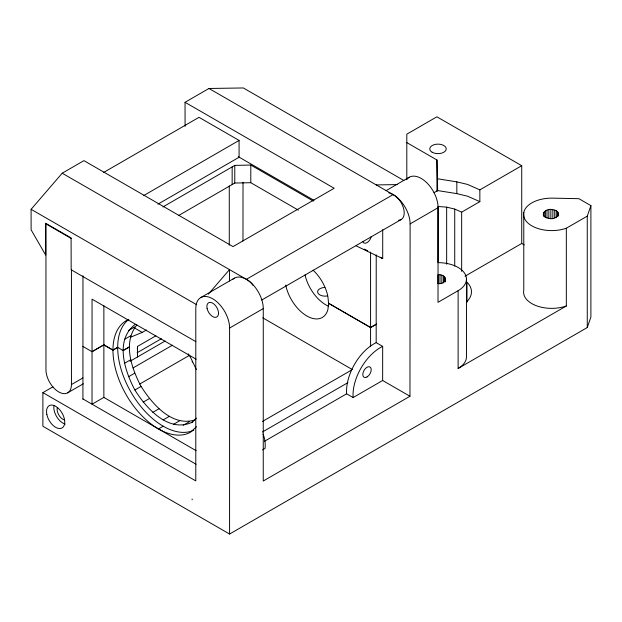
<?xml version="1.0" encoding="UTF-8"?>
<svg xmlns="http://www.w3.org/2000/svg" width="622" height="622" viewBox="0 0 622 622"><rect width="100%" height="100%" fill="white"/><g stroke="black" fill="none" stroke-linecap="round" stroke-linejoin="round"><path stroke-width="0.93" d="M52.971 386.806L42.887 392.63L42.887 426.264L229.58 534.041L587.261 327.545L590.9 317.026L590.9 205.633L578.857 198.682L552.81 198.146A28.114 16.234 0 0 0 524.478 218.439A28.114 16.234 0 0 0 566.331 228.22L587.261 216.137L590.9 205.633M82.928 399.285L82.959 275.709M196.163 450.701L103.858 397.404L92.025 404.23L92.056 299.159L196.179 359.228M103.874 305.69L103.858 397.404M192.284 362.09L192.284 361.25M229.58 534.041L229.596 328.035A23.893 13.801 60 0 0 212.693 298.77A23.893 13.801 60 0 0 195.798 308.528L195.79 480.899L42.887 392.63M232.146 184.555L232.169 166.898M178.771 215.422L234.774 183.039L234.789 165.382L250.806 165.048L313.371 201.147M242.984 241.079L243.015 182.277M298.335 210.143L250.79 182.705L250.806 165.048M232.962 279.224A23.893 13.801 60 0 1 251.801 283.5A23.893 13.801 60 0 1 263.269 308.59L263.246 481.031L409.96 396.261L410.108 223.904A23.9 13.816 59.9 0 0 388.804 192.789M370.58 346.687L370.572 252.065M264.459 441.286L346.633 393.812A38.719 22.345 -60 0 1 376.178 342.636L376.224 254.88M346.633 393.812L353.117 397.559L382.654 380.493L382.67 346.384L376.178 342.636M356.181 245.869L382.709 258.635L382.724 229.697M434.024 192.672L437.663 190.573L436.955 159.994L406.804 142.594M406.531 179.742A23.9 13.816 59.9 0 1 425.557 181.608A23.9 13.816 59.9 0 1 438.098 207.686L438.005 302.315L458.126 290.692A28.464 16.436 0 0 0 464.3 272.786A28.464 16.436 0 0 0 437.997 262.639L437.997 206.488L446.658 207.149L454.729 209.078L461.656 212.149L479.857 201.637L479.857 189.873L521.726 165.701L521.726 243.466L464.999 276.222M479.857 201.637L467.596 196.21L456.828 193.629L456.828 181.865L437.663 178.802M552.849 218.392L552.849 209.731C545.401 207.297 538.046 216.821 548.853 218.345C556.309 220.779 563.664 211.255 552.849 209.731M554.715 217.871L554.715 210.174M557.537 216.666L557.537 211.807M558.315 215.795L558.315 212.887M558.572 215.982L558.579 214.038M193.061 421.802C169.106 433.899 146.294 408.405 134.881 390.002C124.843 371.077 114.51 340.467 134.912 324.606M136.848 324.964C122.534 342.652 131.569 368.434 141.07 386.425C152.102 403.787 171.812 427.026 194.935 419.974M195.922 341.696L71.172 269.777L71.095 237.931L45.624 223.251L45.694 255.106L31.116 229.852L31.1 209.319L62.2 173.219L83.908 160.639L233.032 246.6L334.169 188.264L185.037 102.296L208.953 88.479L243.334 87.959L403.903 180.52M208.339 294.159L229.495 269.614L229.51 280.996M191.514 422.696L196.459 418.108M196.466 426.715L190.643 432.119A64.354 37.157 60 0 1 125.52 393.609A64.354 37.157 60 0 1 127.875 319.817M386.161 190.604L409.222 177.247M410.108 223.904L438.098 207.686M103.641 172.457L199.009 117.325L239.081 140.424L239.081 157.242L157.934 204.156M143.713 195.557L239.081 140.424M162.941 206.932L234.789 165.382M82.92 346.431L92.025 351.687L103.858 344.852L112.963 350.108L117.69 347.379A64.354 37.188 60 0 1 128.84 319.381M128.536 330.507L134.717 326.931M92.025 351.687L103.858 344.852L112.955 350.108L117.69 347.371L123.148 350.528L129.337 346.959L123.156 350.528M124.524 339.348L130.713 335.771M200.75 297.588L234.416 278.143M130.69 337.155L142.244 332.405L146.434 329.987M62.2 173.219L246.359 279.325L393.096 194.608A14.555 8.389 60 0 1 403.81 209.396A14.555 8.389 60 0 1 398.632 220.211M71.429 238.568L45.95 223.858L45.966 369.849A18.022 10.403 60 0 0 58.701 391.914A18.022 10.403 60 0 0 71.444 384.559L82.951 377.919M137.283 349.136A18.015 10.403 60 0 0 137.524 346.4L155.912 335.787M67.712 392.809L83.325 383.797M137.135 352.721L161.378 338.726M124.517 363.287L130.706 359.71M129.982 361.304L165.18 340.988M133.092 367.913L172.473 345.179M128.513 376.745L134.702 373.177M261.745 300.037L400.933 219.675M229.596 328.035L263.269 308.59M139.608 384.108L189.041 355.574M134.881 390.002L141.07 386.425M143.177 402.139L149.366 398.562M152.833 412.332L159.022 408.763M163.197 419.889L169.386 416.32M158.462 428.931L163.197 426.194M173.561 424.297L179.75 420.729M183.218 425.254L189.407 421.685M376.38 324.101L370.572 327.46L328.579 303.264L327.856 296.321A30.89 17.851 60 0 0 313.084 270.197M376.411 324.256L370.595 327.615L328.641 303.334L327.918 309.445A30.89 17.836 60 0 1 306.817 315.96A30.89 17.836 60 0 1 285.716 285.086M262.554 421.389L351.523 370.074M262.453 431.979L347.931 382.631M262.585 449.869L265.081 448.431A37.514 21.661 -60 0 0 262.966 434.148M458.126 290.692L458.126 368.465L566.331 305.993L566.331 228.22M437.997 283.655C447.692 284.534 447.692 273.851 437.997 274.737L437.997 283.484M234.774 183.039L250.79 182.705M208.953 88.479L376.248 184.921L397.256 184.602M437.663 190.573L456.828 193.629M456.828 181.865L467.596 184.439L479.857 189.873M364.243 249.119L367.664 250.767M376.248 184.921L393.096 194.608M521.726 165.701L436.893 116.804L406.804 134.189L406.804 179.307M521.726 243.466L524.245 244.92M238.312 156.697L314.017 200.331M382.654 380.493L409.96 396.261M262.772 317.842L352.363 369.585M31.1 209.319L196.707 304.741M134.018 327.662L142.244 332.405M82.928 398.935L196.101 464.261M380.275 257.228L382.709 258.635M196.35 369.53L190.729 357.821A64.354 37.157 60 0 0 188.256 353.871M546.995 210.174L546.995 217.879M545.393 210.889L545.393 217.622M544.164 211.807L544.164 216.619M543.395 212.887L543.395 215.772M185.037 102.296L185.084 126.383M587.261 216.137L587.261 327.545M556.317 210.889L556.317 217.692M550.851 209.583L550.851 218.244M548.853 209.731L548.853 218.392M523.778 212.436L523.778 290.202A28.114 16.234 0 0 0 536.498 305.783A28.114 16.234 0 0 0 566.331 305.993M466.982 302.323L466.982 282.147A33.464 19.321 0 0 1 466.982 301.468M466.461 279.068L466.469 356.841A28.464 16.436 0 0 1 458.126 368.465M461.656 212.149L461.656 271.355M454.729 209.078L454.729 266.146M446.658 207.149L446.658 264.218M445.461 278.042L445.461 281.929M444.683 276.969L444.683 281.828M443.455 276.044L443.463 282.847M441.861 275.336L441.861 283.111M439.995 274.885L439.995 283.632M436.955 159.994L436.955 191.677M229.269 185.962L229.277 245.185M192.136 498.961L192.136 499.8M137.524 346.407L137.524 357.075M71.437 269.513L71.444 384.559M246.359 279.325A14.555 8.389 60 0 1 253.271 285.599M328.377 306.18A30.89 17.836 60 0 1 305.029 274.947M193.815 430.199A64.354 37.157 60 0 1 144.794 411.08A64.354 37.157 60 0 1 117.69 347.379M327.359 295.979A7.55 4.362 0 0 1 317.694 292.534A7.55 4.362 0 0 1 324.863 287.457M371.241 236.461A6.181 3.569 -60 0 1 367.019 242.634A6.181 3.569 -60 0 1 362.797 241.328M353.117 397.559A38.719 22.345 -60 0 1 382.67 346.384M64.416 419.967A8.234 4.758 60 0 1 57.286 407.612M65.263 424.111A12.868 7.433 60 0 1 53.943 405.598M432.173 152.25A8.234 4.758 0 0 0 445.951 150.12A8.234 4.758 0 0 0 435.859 144.288A8.234 4.758 0 0 0 432.173 152.25M367.011 376.986A5.971 3.444 -60 0 0 370.665 367.571A5.971 3.444 -60 0 0 363.357 371.793A5.971 3.444 -60 0 0 367.011 376.986M46.837 414.446A12.868 7.433 60 0 0 62.06 427.952A12.868 7.433 60 0 0 57.986 408.009A12.868 7.433 60 0 0 46.837 414.446M207.072 308.364A8.234 4.758 60 0 0 216.814 317.01A8.234 4.758 60 0 0 214.201 304.244A8.234 4.758 60 0 0 207.072 308.364"/></g></svg>
